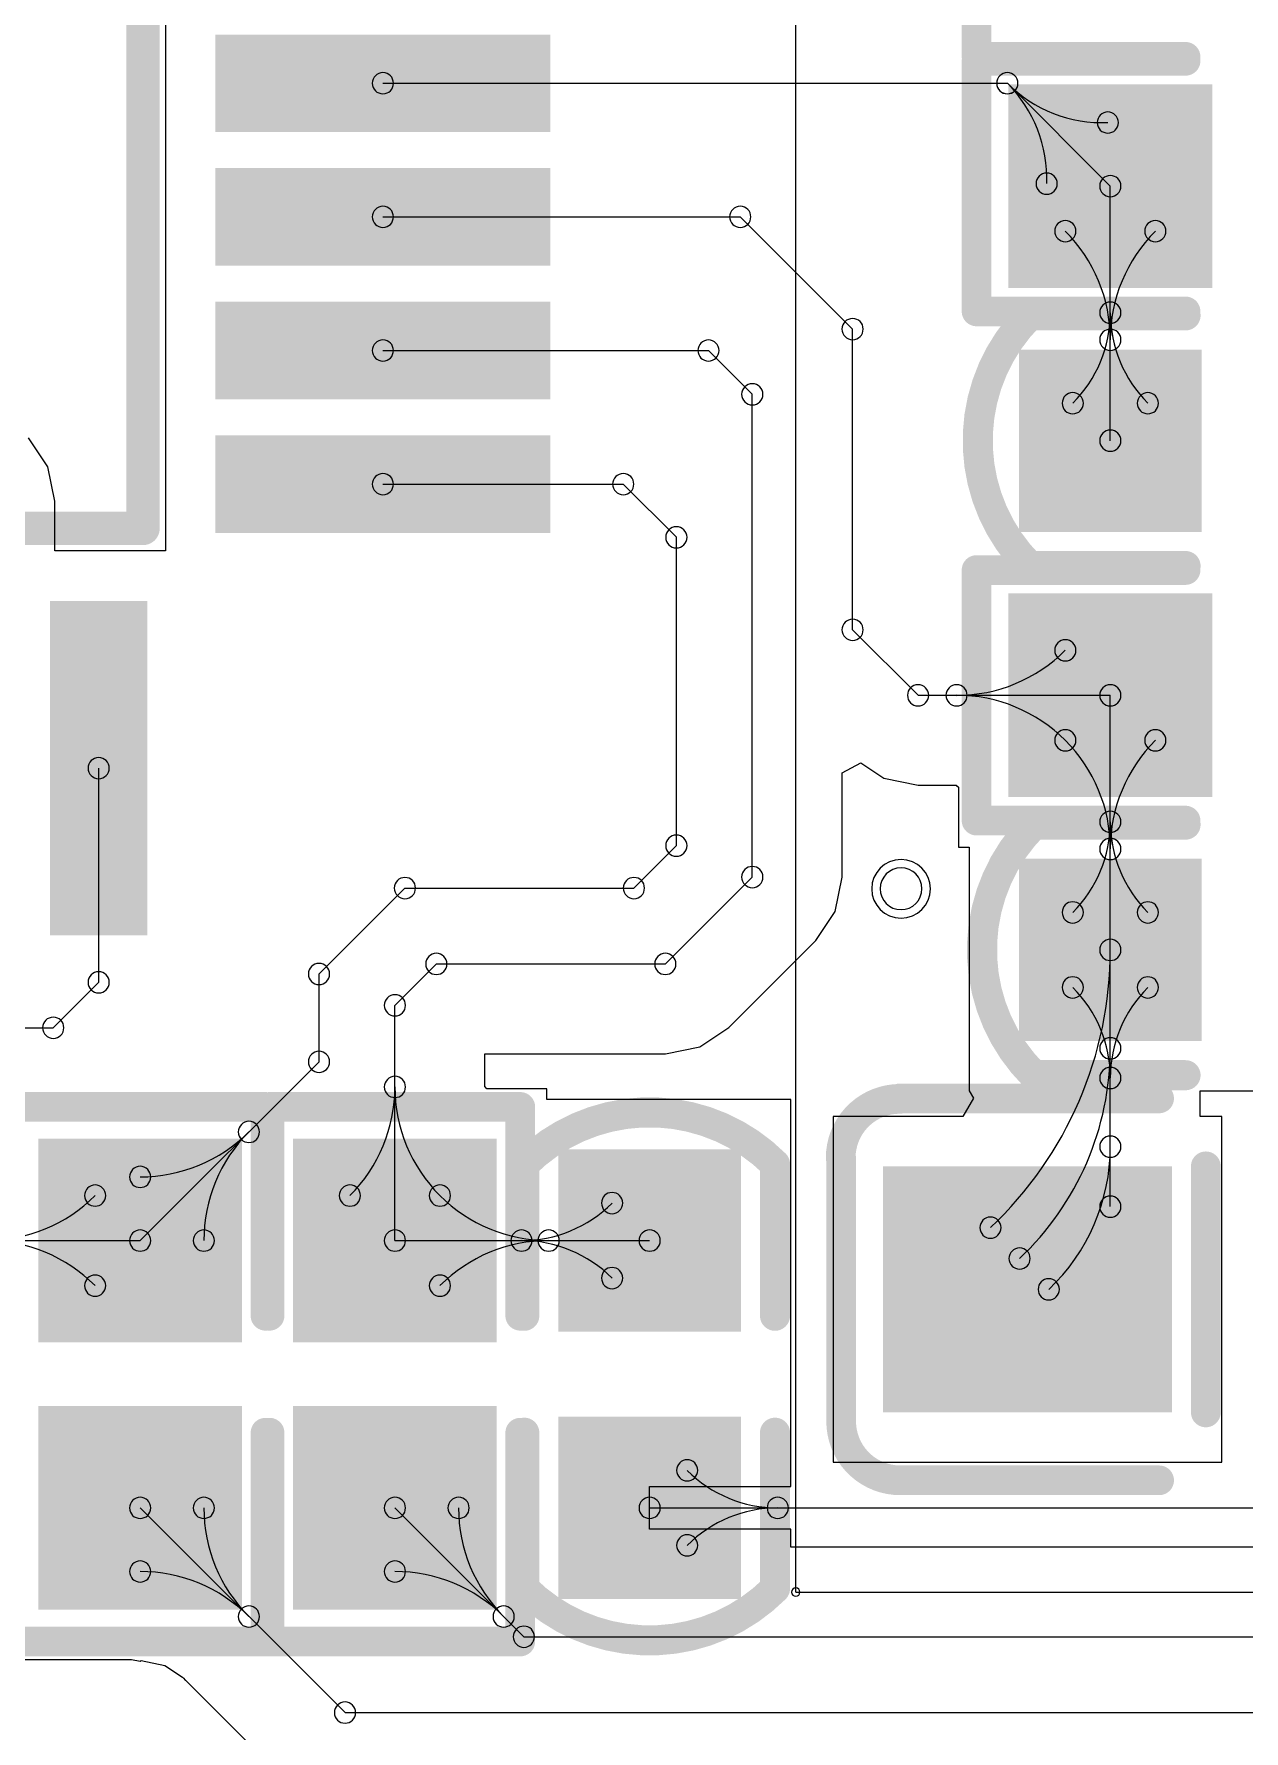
# Model space of a CAD drawing. Header units: inches. Extents: x 32166 to 66782, y 2386 to 7162.
# Drawn here: x 33535.8 to 33593.7, y 3342.8 to 3424 of the extents above; entities that cross this region are included whole.
import ezdxf

# ---------------------------------------------------------------- set-up
doc = ezdxf.new("R2010")
doc.units = ezdxf.units.IN
doc.header["$LTSCALE"] = 0.64311
doc.header["$MEASUREMENT"] = 0
for name, color, linetype in [('BOTTOMLAYER', 5, 'CONTINUOUS'), ('BOTTOMOVERLAY', 54, 'CONTINUOUS'), ('BOTTOMPASTE', 16, 'CONTINUOUS'), ('BOTTOMSOLDER', 6, 'CONTINUOUS'), ('MULTILAYER', 9, 'CONTINUOUS')]:
    doc.layers.add(name, color=color, linetype=linetype)

msp = doc.modelspace()

# ---------------------------------------------------------------- linework, layer by layer
at = {"layer": 'BOTTOMLAYER'}
for p, q in [((33542.071, 3429.762), (33542.071, 3423.362)), ((33542.071, 3423.362), (33542.071, 3416.962)), ((33552.471, 3421.682), (33582.359, 3421.682)), ((33582.359, 3421.682), (33587.287, 3416.754)), ((33542.071, 3416.962), (33542.071, 3410.562)), ((33587.287, 3404.562), (33587.287, 3416.754)), ((33552.471, 3415.282), (33569.575, 3415.282)), ((33569.575, 3415.282), (33574.951, 3409.906)), ((33542.071, 3410.562), (33542.071, 3404.162)), ((33574.951, 3395.506), (33574.951, 3409.906)), ((33552.471, 3408.882), (33568.055, 3408.882)), ((33568.055, 3408.882), (33570.151, 3406.786)), ((33570.151, 3383.666), (33570.151, 3406.786)), ((33536.442, 3403.311), (33535.51, 3404.705)), ((33542.071, 3404.162), (33542.071, 3399.282)), ((33536.769, 3401.666), (33536.442, 3403.311)), ((33552.471, 3402.482), (33563.975, 3402.482)), ((33563.975, 3402.482), (33566.519, 3399.938)), ((33536.769, 3399.282), (33536.769, 3401.666)), ((33566.519, 3385.17), (33566.519, 3399.938)), ((33542.071, 3399.282), (33536.769, 3399.282)), ((33574.951, 3395.506), (33578.087, 3392.37)), ((33578.087, 3392.37), (33587.287, 3392.37)), ((33587.287, 3380.178), (33587.287, 3392.37)), ((33574.449, 3388.652), (33575.345, 3389.131)), ((33575.345, 3389.131), (33576.442, 3388.398)), ((33538.871, 3378.626), (33538.871, 3388.882)), ((33574.449, 3383.666), (33574.449, 3388.652)), ((33576.442, 3388.398), (33578.087, 3388.071)), ((33578.087, 3388.071), (33579.928, 3388.071)), ((33579.928, 3388.071), (33579.928, 3388.054)), ((33579.928, 3388.054), (33579.928, 3388.054)), ((33579.928, 3388.054), (33580.023, 3387.971)), ((33580.023, 3387.971), (33580.023, 3385.106)), ((33564.486, 3383.138), (33566.519, 3385.17)), ((33580.023, 3385.106), (33580.531, 3385.106)), ((33580.531, 3385.106), (33580.531, 3373.422)), ((33565.991, 3379.506), (33570.151, 3383.666)), ((33574.122, 3382.021), (33574.449, 3383.666)), ((33549.415, 3379.026), (33553.526, 3383.138)), ((33553.526, 3383.138), (33564.486, 3383.138)), ((33573.19, 3380.626), (33574.122, 3382.021)), ((33569.03, 3376.466), (33573.19, 3380.626)), ((33587.287, 3367.885), (33587.287, 3380.178)), ((33553.047, 3377.522), (33555.031, 3379.506)), ((33555.031, 3379.506), (33565.991, 3379.506)), ((33536.694, 3376.449), (33538.871, 3378.626)), ((33549.415, 3374.818), (33549.415, 3379.026)), ((33553.047, 3366.258), (33553.047, 3377.522)), ((33510.791, 3376.449), (33536.694, 3376.449)), ((33567.636, 3375.534), (33569.03, 3376.466)), ((33557.345, 3373.616), (33557.345, 3375.207)), ((33557.345, 3375.207), (33565.991, 3375.207)), ((33565.991, 3375.207), (33567.636, 3375.534)), ((33540.855, 3366.258), (33549.415, 3374.818)), ((33557.363, 3373.616), (33557.345, 3373.616)), ((33557.446, 3373.522), (33557.363, 3373.616)), ((33557.363, 3373.616), (33557.363, 3373.616)), ((33560.311, 3373.522), (33557.446, 3373.522)), ((33560.311, 3373.014), (33560.311, 3373.522)), ((33571.995, 3373.014), (33560.311, 3373.014)), ((33571.995, 3359.502), (33571.995, 3373.014)), ((33580.732, 3373.086), (33580.231, 3372.202)), ((33580.531, 3373.422), (33580.531, 3373.422)), ((33580.531, 3373.422), (33580.732, 3373.086)), ((33591.585, 3372.202), (33591.585, 3373.422)), ((33591.585, 3373.422), (33599.071, 3373.422)), ((33580.231, 3372.202), (33574.028, 3372.202)), ((33574.028, 3372.202), (33574.028, 3355.642)), ((33592.62, 3372.202), (33591.585, 3372.202)), ((33592.62, 3355.642), (33592.62, 3372.202)), ((33528.663, 3366.258), (33540.855, 3366.258)), ((33553.047, 3366.258), (33565.239, 3366.258)), ((33571.995, 3354.474), (33571.995, 3359.502)), ((33574.028, 3355.642), (33592.62, 3355.642)), ((33565.237, 3352.442), (33565.237, 3354.474)), ((33565.237, 3354.474), (33571.995, 3354.474)), ((33540.855, 3353.458), (33550.659, 3343.654)), ((33553.047, 3353.458), (33559.219, 3347.286)), ((33565.239, 3353.458), (33600.423, 3353.458)), ((33571.995, 3352.442), (33565.237, 3352.442)), ((33571.995, 3351.584), (33571.995, 3352.442)), ((33609.27, 3351.584), (33571.995, 3351.584)), ((33559.219, 3347.286), (33611.051, 3347.286)), ((33533.591, 3346.194), (33540.44, 3346.194)), ((33540.44, 3346.194), (33540.855, 3346.111)), ((33540.855, 3346.111), (33540.895, 3346.144)), ((33540.855, 3346.111), (33540.855, 3346.111)), ((33540.895, 3346.144), (33542.041, 3345.916)), ((33542.041, 3345.916), (33542.874, 3345.359)), ((33542.874, 3345.359), (33542.926, 3345.308)), ((33542.926, 3345.308), (33543.006, 3345.203)), ((33543.006, 3345.203), (33543.019, 3345.215)), ((33543.019, 3345.215), (33547.619, 3340.614)), ((33550.659, 3343.654), (33612.555, 3343.654))]:
    msp.add_line(p, q, dxfattribs=at)
for centre, radius, start, end in [((33552.471, 3421.682), 0.508, 0, 180), ((33552.471, 3421.682), 0.508, 180, 0), ((33582.359, 3421.682), 0.508, 0, 180), ((33582.359, 3421.682), 0.508, 0, 180), ((33582.359, 3421.681), 0.508, 0, 180), ((33582.359, 3421.681), 0.508, 0, 180), ((33582.359, 3421.682), 0.508, 180, 0), ((33582.359, 3421.682), 0.508, 180, 0), ((33582.359, 3421.681), 0.508, 180, 0), ((33582.359, 3421.681), 0.508, 180, 0), ((33577.803, 3417.126), 6.443, 357.75398, 44.99998), ((33586.915, 3426.237), 6.443, 225.00002, 272.24602), ((33587.167, 3419.799), 0.508, 0, 180), ((33587.167, 3419.799), 0.508, 180, 0), ((33584.241, 3416.873), 0.508, 0, 180), ((33584.241, 3416.873), 0.508, 180, 0), ((33587.287, 3416.754), 0.508, 0, 180), ((33587.287, 3416.754), 0.508, 0, 180), ((33587.287, 3416.754), 0.508, 180, 0), ((33587.287, 3416.754), 0.508, 180, 0), ((33552.471, 3415.282), 0.508, 0, 180), ((33552.471, 3415.282), 0.508, 180, 0), ((33569.575, 3415.282), 0.508, 0, 180), ((33569.575, 3415.282), 0.508, 0, 180), ((33569.575, 3415.282), 0.508, 180, 0), ((33569.575, 3415.282), 0.508, 180, 0), ((33585.132, 3414.598), 0.508, 0, 180), ((33589.442, 3414.598), 0.508, 0, 180), ((33585.132, 3414.598), 0.508, 180, 0), ((33579.928, 3409.395), 7.359, 360, 45), ((33594.645, 3409.395), 7.359, 135, 180), ((33589.442, 3414.598), 0.508, 180, 0), ((33587.287, 3410.694), 0.508, 0, 180), ((33587.287, 3410.694), 0.508, 0, 180), ((33574.951, 3409.906), 0.508, 0, 180), ((33574.951, 3409.906), 0.508, 0, 180), ((33581.155, 3410.694), 6.132, 315.00014, 0.00014), ((33587.287, 3410.694), 0.508, 180, 0), ((33587.287, 3410.694), 0.508, 180, 0), ((33593.419, 3410.694), 6.132, 179.99986, 224.99986), ((33552.471, 3408.882), 0.508, 0, 180), ((33568.055, 3408.882), 0.508, 0, 180), ((33568.055, 3408.882), 0.508, 0, 180), ((33574.951, 3409.906), 0.508, 180, 0), ((33574.951, 3409.906), 0.508, 180, 0), ((33587.287, 3409.395), 0.508, 0, 180), ((33587.287, 3409.395), 0.508, 0, 180), ((33587.287, 3409.395), 0.508, 180, 0), ((33587.287, 3409.395), 0.508, 180, 0), ((33552.471, 3408.882), 0.508, 180, 0), ((33568.055, 3408.882), 0.508, 180, 0), ((33568.055, 3408.882), 0.508, 180, 0), ((33570.151, 3406.786), 0.508, 0, 180), ((33570.151, 3406.786), 0.508, 0, 180), ((33570.151, 3406.786), 0.508, 180, 0), ((33570.151, 3406.786), 0.508, 180, 0), ((33585.491, 3406.358), 0.508, 0, 180), ((33585.491, 3406.358), 0.508, 180, 0), ((33589.083, 3406.358), 0.508, 0, 180), ((33589.083, 3406.358), 0.508, 180, 0), ((33587.287, 3404.562), 0.508, 0, 180), ((33587.287, 3404.562), 0.508, 180, 0), ((33552.471, 3402.482), 0.508, 0, 180), ((33563.975, 3402.482), 0.508, 0, 180), ((33563.975, 3402.482), 0.508, 0, 180), ((33552.471, 3402.482), 0.508, 180, 0), ((33563.975, 3402.482), 0.508, 180, 0), ((33563.975, 3402.482), 0.508, 180, 0), ((33566.519, 3399.938), 0.508, 0, 180), ((33566.519, 3399.938), 0.508, 0, 180), ((33566.519, 3399.938), 0.508, 180, 0), ((33566.519, 3399.938), 0.508, 180, 0), ((33574.951, 3395.506), 0.508, 0, 180), ((33574.951, 3395.506), 0.508, 0, 180), ((33574.951, 3395.506), 0.508, 180, 0), ((33574.951, 3395.506), 0.508, 180, 0), ((33585.132, 3394.525), 0.508, 0, 180), ((33579.928, 3399.728), 7.359, 270, 315), ((33585.132, 3394.525), 0.508, 180, 0), ((33578.087, 3392.37), 0.508, 0, 180), ((33578.087, 3392.37), 0.508, 0, 180), ((33578.087, 3392.37), 0.508, 180, 0), ((33578.087, 3392.37), 0.508, 180, 0), ((33579.928, 3392.37), 0.508, 0, 180), ((33579.928, 3392.37), 0.508, 0, 180), ((33579.928, 3392.37), 0.508, 180, 0), ((33579.928, 3392.37), 0.508, 180, 0), ((33579.928, 3385.011), 7.359, 45, 90), ((33587.287, 3392.37), 0.508, 0, 180), ((33587.287, 3392.37), 0.508, 0, 180), ((33587.287, 3392.37), 0.508, 180, 0), ((33587.287, 3392.37), 0.508, 180, 0), ((33585.132, 3390.214), 0.508, 0, 180), ((33585.132, 3390.214), 0.508, 0, 180), ((33589.442, 3390.214), 0.508, 0, 180), ((33585.132, 3390.214), 0.508, 180, 0), ((33585.132, 3390.214), 0.508, 180, 0), ((33579.928, 3385.011), 7.359, 360, 45), ((33594.645, 3385.011), 7.359, 135, 180), ((33589.442, 3390.214), 0.508, 180, 0), ((33538.871, 3388.882), 0.508, 0, 180), ((33538.871, 3388.882), 0.508, 180, 0), ((33587.287, 3386.31), 0.508, 0, 180), ((33587.287, 3386.31), 0.508, 0, 180), ((33581.155, 3386.31), 6.132, 315.00014, 0.00014), ((33587.287, 3386.31), 0.508, 180, 0), ((33587.287, 3386.31), 0.508, 180, 0), ((33593.419, 3386.31), 6.132, 179.99986, 224.99986), ((33566.519, 3385.17), 0.508, 0, 180), ((33566.519, 3385.17), 0.508, 0, 180), ((33566.519, 3385.17), 0.508, 180, 0), ((33566.519, 3385.17), 0.508, 180, 0), ((33587.287, 3385.011), 0.508, 0, 180), ((33587.287, 3385.011), 0.508, 0, 180), ((33587.287, 3385.011), 0.508, 180, 0), ((33587.287, 3385.011), 0.508, 180, 0), ((33570.151, 3383.666), 0.508, 0, 180), ((33570.151, 3383.666), 0.508, 0, 180), ((33553.526, 3383.138), 0.508, 0, 180), ((33553.526, 3383.138), 0.508, 0, 180), ((33564.486, 3383.138), 0.508, 0, 180), ((33564.486, 3383.138), 0.508, 0, 180), ((33570.151, 3383.666), 0.508, 180, 0), ((33570.151, 3383.666), 0.508, 180, 0), ((33577.271, 3383.106), 1, 0, 180), ((33553.526, 3383.138), 0.508, 180, 0), ((33553.526, 3383.138), 0.508, 180, 0), ((33564.486, 3383.138), 0.508, 180, 0), ((33564.486, 3383.138), 0.508, 180, 0), ((33577.271, 3383.106), 1, 180, 0), ((33585.491, 3381.974), 0.508, 0, 180), ((33585.491, 3381.974), 0.508, 180, 0), ((33589.083, 3381.974), 0.508, 0, 180), ((33589.083, 3381.974), 0.508, 180, 0), ((33569.002, 3380.177), 18.285, 313.33698, 359.99998), ((33587.287, 3380.178), 0.508, 0, 180), ((33587.287, 3380.178), 0.508, 0, 180), ((33587.287, 3380.177), 0.508, 0, 180), ((33587.287, 3380.178), 0.508, 180, 0), ((33587.287, 3380.178), 0.508, 180, 0), ((33587.287, 3380.177), 0.508, 180, 0), ((33549.415, 3379.026), 0.508, 0, 180), ((33549.415, 3379.026), 0.508, 0, 180), ((33555.031, 3379.506), 0.508, 0, 180), ((33555.031, 3379.506), 0.508, 0, 180), ((33555.031, 3379.506), 0.508, 180, 0), ((33555.031, 3379.506), 0.508, 180, 0), ((33565.991, 3379.506), 0.508, 0, 180), ((33565.991, 3379.506), 0.508, 0, 180), ((33565.991, 3379.506), 0.508, 180, 0), ((33565.991, 3379.506), 0.508, 180, 0), ((33538.871, 3378.626), 0.508, 0, 180), ((33538.871, 3378.626), 0.508, 0, 180), ((33538.871, 3378.626), 0.508, 180, 0), ((33538.871, 3378.626), 0.508, 180, 0), ((33549.415, 3379.026), 0.508, 180, 0), ((33549.415, 3379.026), 0.508, 180, 0), ((33585.491, 3378.382), 0.508, 0, 180), ((33589.083, 3378.382), 0.508, 0, 180), ((33553.047, 3377.522), 0.508, 0, 180), ((33553.047, 3377.522), 0.508, 0, 180), ((33585.491, 3378.382), 0.508, 180, 0), ((33581.155, 3374.046), 6.132, 359.99986, 44.99986), ((33593.419, 3374.046), 6.132, 135.00014, 180.00014), ((33589.083, 3378.382), 0.508, 180, 0), ((33536.694, 3376.449), 0.508, 0, 180), ((33536.694, 3376.449), 0.508, 0, 180), ((33553.047, 3377.522), 0.508, 180, 0), ((33553.047, 3377.522), 0.508, 180, 0), ((33536.694, 3376.449), 0.508, 180, 0), ((33536.694, 3376.449), 0.508, 180, 0), ((33549.415, 3374.818), 0.508, 0, 180), ((33549.415, 3374.818), 0.508, 0, 180), ((33573.447, 3375.466), 13.84, 313.33697, 359.99997), ((33587.287, 3375.466), 0.508, 0, 180), ((33587.287, 3375.466), 0.508, 180, 0), ((33549.415, 3374.818), 0.508, 180, 0), ((33549.415, 3374.818), 0.508, 180, 0), ((33587.287, 3374.046), 0.508, 0, 180), ((33587.287, 3374.046), 0.508, 0, 180), ((33545.688, 3373.616), 7.359, 315, 0), ((33553.047, 3373.616), 0.508, 0, 180), ((33553.047, 3373.616), 0.508, 0, 180), ((33553.047, 3373.616), 0.508, 180, 0), ((33553.047, 3373.616), 0.508, 180, 0), ((33560.405, 3373.616), 7.359, 180, 225), ((33587.287, 3374.046), 0.508, 180, 0), ((33587.287, 3374.046), 0.508, 180, 0), ((33546.058, 3371.461), 0.508, 0, 180), ((33546.058, 3371.461), 0.508, 0, 180), ((33540.855, 3376.664), 7.359, 270, 315), ((33551.261, 3366.258), 7.359, 135, 180), ((33546.058, 3371.461), 0.508, 180, 0), ((33546.058, 3371.461), 0.508, 180, 0), ((33587.287, 3370.755), 0.508, 0, 180), ((33577.892, 3370.755), 9.395, 313.33701, 0.00001), ((33587.287, 3370.755), 0.508, 180, 0), ((33540.855, 3369.306), 0.508, 0, 180), ((33538.7, 3368.413), 0.508, 0, 180), ((33540.855, 3369.306), 0.508, 180, 0), ((33550.892, 3368.413), 0.508, 0, 180), ((33555.202, 3368.413), 0.508, 0, 180), ((33555.202, 3368.413), 0.508, 0, 180), ((33533.496, 3373.616), 7.359, 270, 315), ((33538.7, 3368.413), 0.508, 180, 0), ((33550.892, 3368.413), 0.508, 180, 0), ((33555.202, 3368.413), 0.508, 180, 0), ((33555.202, 3368.413), 0.508, 180, 0), ((33560.405, 3373.616), 7.359, 225, 270), ((33559.107, 3372.39), 6.132, 269.99986, 314.99986), ((33563.443, 3368.054), 0.508, 0, 180), ((33563.443, 3368.054), 0.508, 180, 0), ((33587.287, 3367.885), 0.508, 0, 180), ((33587.287, 3367.885), 0.508, 180, 0), ((33581.551, 3366.878), 0.508, 0, 180), ((33533.496, 3358.899), 7.359, 45, 90), ((33540.855, 3366.258), 0.508, 0, 180), ((33540.855, 3366.258), 0.508, 0, 180), ((33540.855, 3366.258), 0.508, 180, 0), ((33540.855, 3366.258), 0.508, 180, 0), ((33543.903, 3366.258), 0.508, 0, 180), ((33543.903, 3366.258), 0.508, 180, 0), ((33553.047, 3366.258), 0.508, 0, 180), ((33553.047, 3366.258), 0.508, 0, 180), ((33553.047, 3366.258), 0.508, 180, 0), ((33553.047, 3366.258), 0.508, 180, 0), ((33560.405, 3358.899), 7.359, 90, 135), ((33559.107, 3366.258), 0.508, 0, 180), ((33559.107, 3366.258), 0.508, 0, 180), ((33559.107, 3366.258), 0.508, 180, 0), ((33559.107, 3366.258), 0.508, 180, 0), ((33559.107, 3360.126), 6.132, 45.00014, 90.00014), ((33560.405, 3366.258), 0.508, 0, 180), ((33560.405, 3366.258), 0.508, 0, 180), ((33560.405, 3366.258), 0.508, 180, 0), ((33560.405, 3366.258), 0.508, 180, 0), ((33565.239, 3366.258), 0.508, 0, 180), ((33565.239, 3366.258), 0.508, 180, 0), ((33581.551, 3366.878), 0.508, 180, 0), ((33582.945, 3365.4), 0.508, 0, 180), ((33563.443, 3364.462), 0.508, 0, 180), ((33582.945, 3365.4), 0.508, 180, 0), ((33538.7, 3364.102), 0.508, 0, 180), ((33538.7, 3364.102), 0.508, 180, 0), ((33555.202, 3364.102), 0.508, 0, 180), ((33555.202, 3364.102), 0.508, 180, 0), ((33563.443, 3364.462), 0.508, 180, 0), ((33584.34, 3363.922), 0.508, 0, 180), ((33584.34, 3363.922), 0.508, 180, 0), ((33567.035, 3355.254), 0.508, 0, 180), ((33567.035, 3355.254), 0.508, 180, 0), ((33571.371, 3359.59), 6.132, 225.00014, 270.00014), ((33540.855, 3353.458), 0.508, 0, 180), ((33540.855, 3353.458), 0.508, 180, 0), ((33543.903, 3353.458), 0.508, 0, 180), ((33543.903, 3353.458), 0.508, 180, 0), ((33551.261, 3353.458), 7.359, 180, 225), ((33553.047, 3353.458), 0.508, 0, 180), ((33553.047, 3353.458), 0.508, 180, 0), ((33556.095, 3353.458), 0.508, 0, 180), ((33556.095, 3353.458), 0.508, 180, 0), ((33563.453, 3353.458), 7.359, 180, 225), ((33565.239, 3353.458), 0.508, 0, 180), ((33565.239, 3353.458), 0.508, 180, 0), ((33571.371, 3347.326), 6.132, 89.99986, 134.99986), ((33571.371, 3353.458), 0.508, 0, 180), ((33571.371, 3353.458), 0.508, 0, 180), ((33571.371, 3353.458), 0.508, 180, 0), ((33571.371, 3353.458), 0.508, 180, 0), ((33567.035, 3351.662), 0.508, 0, 180), ((33567.035, 3351.662), 0.508, 180, 0), ((33540.855, 3350.41), 0.508, 0, 180), ((33553.047, 3350.41), 0.508, 0, 180), ((33540.855, 3350.41), 0.508, 180, 0), ((33540.855, 3343.051), 7.359, 45, 90), ((33553.047, 3350.41), 0.508, 180, 0), ((33553.047, 3343.051), 7.359, 45, 90), ((33546.058, 3348.254), 0.508, 0, 180), ((33546.058, 3348.254), 0.508, 0, 180), ((33558.25, 3348.254), 0.508, 0, 180), ((33558.25, 3348.254), 0.508, 0, 180), ((33546.058, 3348.254), 0.508, 180, 0), ((33546.058, 3348.254), 0.508, 180, 0), ((33558.25, 3348.254), 0.508, 180, 0), ((33558.25, 3348.254), 0.508, 180, 0), ((33559.219, 3347.286), 0.508, 0, 180), ((33559.219, 3347.286), 0.508, 0, 180), ((33559.219, 3347.286), 0.508, 180, 0), ((33559.219, 3347.286), 0.508, 180, 0), ((33550.659, 3343.654), 0.508, 0, 180), ((33550.659, 3343.654), 0.508, 0, 180), ((33550.659, 3343.654), 0.508, 180, 0), ((33550.659, 3343.654), 0.508, 180, 0)]:
    msp.add_arc(centre, radius, start, end, dxfattribs=at)
for points in [[(33559.671, 3420.162), (33559.671, 3423.202), (33545.271, 3420.162), (33545.271, 3423.202)], [(33591.351, 3420.818), (33583.223, 3420.818), (33591.351, 3412.69), (33583.223, 3412.69)], [(33559.671, 3413.762), (33559.671, 3416.802), (33545.271, 3413.762), (33545.271, 3416.802)], [(33559.671, 3407.362), (33559.671, 3410.402), (33545.271, 3407.362), (33545.271, 3410.402)], [(33590.843, 3408.118), (33583.731, 3408.118), (33590.843, 3401.006), (33583.731, 3401.006)], [(33559.671, 3400.962), (33559.671, 3404.002), (33545.271, 3400.962), (33545.271, 3404.002)], [(33591.351, 3396.434), (33583.223, 3396.434), (33591.351, 3388.306), (33583.223, 3388.306)], [(33540.391, 3396.082), (33537.351, 3396.082), (33540.391, 3381.682), (33537.351, 3381.682)], [(33583.731, 3376.622), (33590.843, 3376.622), (33583.731, 3383.734), (33590.843, 3383.734)], [(33544.919, 3362.194), (33544.919, 3370.322), (33536.791, 3362.194), (33536.791, 3370.322)], [(33557.111, 3362.194), (33557.111, 3370.322), (33548.983, 3362.194), (33548.983, 3370.322)], [(33561.683, 3369.814), (33561.683, 3362.702), (33568.795, 3369.814), (33568.795, 3362.702)], [(33577.228, 3358.842), (33589.42, 3358.842), (33577.228, 3369.002), (33589.42, 3369.002)], [(33544.919, 3349.394), (33544.919, 3357.522), (33536.791, 3349.394), (33536.791, 3357.522)], [(33557.111, 3349.394), (33557.111, 3357.522), (33548.983, 3349.394), (33548.983, 3357.522)], [(33561.683, 3357.014), (33561.683, 3349.902), (33568.795, 3357.014), (33568.795, 3349.902)]]:
    msp.add_solid(points, dxfattribs=at)
at = {"layer": 'BOTTOMOVERLAY'}
for q in [(33572.231, 3472.626), (33609.351, 3349.426)]:
    msp.add_line((33572.231, 3349.426), q, dxfattribs=at)
for points, const_width in [([(33540.991, 3400.362), (33540.991, 3440.962)], 1.6), ([(33580.887, 3422.946), (33580.887, 3434.946)], 1.422), ([(33580.887, 3422.946), (33590.887, 3422.946)], 1.422), ([(33580.887, 3410.754), (33580.887, 3422.754)], 1.422), ([(33580.887, 3422.754), (33590.887, 3422.754)], 1.422), ([(33580.887, 3410.754), (33590.887, 3410.754)], 1.422), ([(33583.425, 3410.562), (33590.887, 3410.562)], 1.44), ([(33491.951, 3400.362), (33540.991, 3400.362)], 1.6), ([(33580.887, 3386.37), (33580.887, 3398.37)], 1.422), ([(33580.887, 3398.37), (33590.887, 3398.37)], 1.422), ([(33583.425, 3398.562), (33590.887, 3398.562)], 1.44), ([(33580.887, 3386.37), (33590.887, 3386.37)], 1.422), ([(33583.629, 3386.178), (33590.887, 3386.178)], 1.44), ([(33583.629, 3374.178), (33590.887, 3374.178)], 1.44), ([(33577.206, 3373.066), (33589.623, 3373.066)], 1.422), ([(33534.855, 3372.658), (33546.855, 3372.658)], 1.422), ([(33546.855, 3362.658), (33546.855, 3372.658)], 1.422), ([(33547.047, 3372.658), (33559.047, 3372.658)], 1.422), ([(33547.047, 3362.658), (33547.047, 3372.658)], 1.422), ([(33559.047, 3362.658), (33559.047, 3372.658)], 1.422), ([(33559.239, 3362.658), (33559.239, 3369.916)], 1.44), ([(33571.239, 3362.658), (33571.239, 3369.916)], 1.44), ([(33574.405, 3357.601), (33574.405, 3370.199)], 1.422), ([(33591.858, 3358.029), (33591.858, 3369.814)], 1.422), ([(33546.855, 3347.058), (33546.855, 3357.058)], 1.422), ([(33547.047, 3347.058), (33547.047, 3357.058)], 1.422), ([(33559.047, 3347.058), (33559.047, 3357.058)], 1.422), ([(33559.239, 3349.596), (33559.239, 3357.058)], 1.44), ([(33571.239, 3349.596), (33571.239, 3357.058)], 1.44), ([(33577.228, 3354.778), (33589.623, 3354.778)], 1.422), ([(33534.855, 3347.058), (33546.855, 3347.058)], 1.422), ([(33547.047, 3347.058), (33559.047, 3347.058)], 1.422)]:
    msp.add_lwpolyline(points, dxfattribs=dict(at, const_width=const_width))
for points, const_width in [([(33580.887, 3423.301, 1), (33580.887, 3422.59, 1)], 0.711), ([(33580.887, 3423.301, 1), (33580.887, 3422.59, 1)], 0.711), ([(33580.887, 3423.109, 1), (33580.887, 3422.398, 1)], 0.711), ([(33580.887, 3423.109, 1), (33580.887, 3422.398, 1)], 0.711), ([(33590.887, 3423.301, 1), (33590.887, 3422.59, 1)], 0.711), ([(33590.887, 3423.109, 1), (33590.887, 3422.398, 1)], 0.711), ([(33580.887, 3411.109, 1), (33580.887, 3410.398, 1)], 0.711), ([(33580.887, 3411.109, 1), (33580.887, 3410.398, 1)], 0.711), ([(33583.425, 3410.922, 1), (33583.425, 3410.202, 1)], 0.72), ([(33583.425, 3410.922, 1), (33583.425, 3410.202, 1)], 0.72), ([(33590.887, 3410.922, 1), (33590.887, 3410.202, 1)], 0.72), ([(33590.887, 3411.109, 1), (33590.887, 3410.398, 1)], 0.711), ([(33540.991, 3400.762, 1), (33540.991, 3399.962, 1)], 0.8), ([(33540.991, 3400.762, 1), (33540.991, 3399.962, 1)], 0.8), ([(33580.887, 3398.725, 1), (33580.887, 3398.014, 1)], 0.711), ([(33580.887, 3398.725, 1), (33580.887, 3398.014, 1)], 0.711), ([(33583.425, 3398.922, 1), (33583.425, 3398.202, 1)], 0.72), ([(33583.425, 3398.922, 1), (33583.425, 3398.202, 1)], 0.72), ([(33590.887, 3398.922, 1), (33590.887, 3398.202, 1)], 0.72), ([(33590.887, 3398.725, 1), (33590.887, 3398.014, 1)], 0.711), ([(33580.887, 3386.725, 1), (33580.887, 3386.014, 1)], 0.711), ([(33580.887, 3386.725, 1), (33580.887, 3386.014, 1)], 0.711), ([(33583.629, 3385.818, 1), (33583.629, 3386.538, 1)], 0.72), ([(33583.629, 3385.818, 1), (33583.629, 3386.538, 1)], 0.72), ([(33590.887, 3385.818, 1), (33590.887, 3386.538, 1)], 0.72), ([(33590.887, 3386.725, 1), (33590.887, 3386.014, 1)], 0.711), ([(33583.629, 3373.818, 1), (33583.629, 3374.538, 1)], 0.72), ([(33583.629, 3373.818, 1), (33583.629, 3374.538, 1)], 0.72), ([(33590.887, 3373.818, 1), (33590.887, 3374.538, 1)], 0.72), ([(33576.85, 3373.066, 1), (33577.561, 3373.066, 1)], 0.711), ([(33576.85, 3373.044, 1), (33577.561, 3373.044, 1)], 0.711), ([(33589.267, 3373.066, 1), (33589.978, 3373.066, 1)], 0.711), ([(33547.21, 3372.658, 1), (33546.499, 3372.658, 1)], 0.711), ([(33547.21, 3372.658, 1), (33546.499, 3372.658, 1)], 0.711), ([(33547.402, 3372.658, 1), (33546.691, 3372.658, 1)], 0.711), ([(33547.402, 3372.658, 1), (33546.691, 3372.658, 1)], 0.711), ([(33559.402, 3372.658, 1), (33558.691, 3372.658, 1)], 0.711), ([(33559.402, 3372.658, 1), (33558.691, 3372.658, 1)], 0.711), ([(33558.879, 3369.916, 1), (33559.599, 3369.916, 1)], 0.72), ([(33558.879, 3369.916, 1), (33559.599, 3369.916, 1)], 0.72), ([(33570.879, 3369.916, 1), (33571.599, 3369.916, 1)], 0.72), ([(33570.879, 3369.916, 1), (33571.599, 3369.916, 1)], 0.72), ([(33574.027, 3370.221, 1), (33574.738, 3370.221, 1)], 0.711), ([(33574.049, 3370.199, 1), (33574.76, 3370.199, 1)], 0.711), ([(33591.502, 3369.814, 1), (33592.214, 3369.814, 1)], 0.711), ([(33547.21, 3362.658, 1), (33546.499, 3362.658, 1)], 0.711), ([(33547.402, 3362.658, 1), (33546.691, 3362.658, 1)], 0.711), ([(33559.402, 3362.658, 1), (33558.691, 3362.658, 1)], 0.711), ([(33558.879, 3362.658, 1), (33559.599, 3362.658, 1)], 0.72), ([(33570.879, 3362.658, 1), (33571.599, 3362.658, 1)], 0.72), ([(33574.049, 3357.601, 1), (33574.76, 3357.601, 1)], 0.711), ([(33574.049, 3357.601, 1), (33574.76, 3357.601, 1)], 0.711), ([(33591.502, 3358.029, 1), (33592.214, 3358.029, 1)], 0.711), ([(33547.21, 3357.058, 1), (33546.499, 3357.058, 1)], 0.711), ([(33547.402, 3357.058, 1), (33546.691, 3357.058, 1)], 0.711), ([(33559.402, 3357.058, 1), (33558.691, 3357.058, 1)], 0.711), ([(33558.879, 3357.058, 1), (33559.599, 3357.058, 1)], 0.72), ([(33570.879, 3357.058, 1), (33571.599, 3357.058, 1)], 0.72), ([(33576.872, 3354.778, 1), (33577.583, 3354.778, 1)], 0.711), ([(33576.872, 3354.778, 1), (33577.583, 3354.778, 1)], 0.711), ([(33589.267, 3354.778, 1), (33589.978, 3354.778, 1)], 0.711), ([(33558.879, 3349.596, 1), (33559.599, 3349.596, 1)], 0.72), ([(33558.879, 3349.596, 1), (33559.599, 3349.596, 1)], 0.72), ([(33570.879, 3349.596, 1), (33571.599, 3349.596, 1)], 0.72), ([(33570.879, 3349.596, 1), (33571.599, 3349.596, 1)], 0.72), ([(33547.21, 3347.058, 1), (33546.499, 3347.058, 1)], 0.711), ([(33547.21, 3347.058, 1), (33546.499, 3347.058, 1)], 0.711), ([(33547.402, 3347.058, 1), (33546.691, 3347.058, 1)], 0.711), ([(33547.402, 3347.058, 1), (33546.691, 3347.058, 1)], 0.711), ([(33559.402, 3347.058, 1), (33558.691, 3347.058, 1)], 0.711), ([(33559.402, 3347.058, 1), (33558.691, 3347.058, 1)], 0.711)]:
    msp.add_lwpolyline(points, format="xyb", close=True, dxfattribs=dict(at, const_width=const_width))
for points, const_width in [([(33583.425, 3398.562, -0.414214), (33583.425, 3410.562)], 1.44), ([(33583.629, 3374.178, -0.414214), (33583.629, 3386.178)], 1.44), ([(33574.383, 3370.221, -0.414214), (33577.206, 3373.044)], 1.422), ([(33559.239, 3369.916, -0.414214), (33571.239, 3369.916)], 1.44), ([(33577.228, 3354.778, -0.414214), (33574.405, 3357.601)], 1.422), ([(33571.239, 3349.596, -0.414214), (33559.239, 3349.596)], 1.44)]:
    msp.add_lwpolyline(points, format="xyb", dxfattribs=dict(at, const_width=const_width))
for start, end in [(0, 180), (0, 180), (180, 0), (180, 0)]:
    msp.add_arc((33572.231, 3349.426), 0.2, start, end, dxfattribs=at)
at = {"layer": 'BOTTOMPASTE'}
for points in [[(33559.671, 3420.162), (33559.671, 3423.202), (33545.271, 3420.162), (33545.271, 3423.202)], [(33591.351, 3420.818), (33583.223, 3420.818), (33591.351, 3412.69), (33583.223, 3412.69)], [(33559.671, 3413.762), (33559.671, 3416.802), (33545.271, 3413.762), (33545.271, 3416.802)], [(33559.671, 3407.362), (33559.671, 3410.402), (33545.271, 3407.362), (33545.271, 3410.402)], [(33590.843, 3408.118), (33583.731, 3408.118), (33590.843, 3401.006), (33583.731, 3401.006)], [(33559.671, 3400.962), (33559.671, 3404.002), (33545.271, 3400.962), (33545.271, 3404.002)], [(33591.351, 3396.434), (33583.223, 3396.434), (33591.351, 3388.306), (33583.223, 3388.306)], [(33540.391, 3396.082), (33537.351, 3396.082), (33540.391, 3381.682), (33537.351, 3381.682)], [(33583.731, 3376.622), (33590.843, 3376.622), (33583.731, 3383.734), (33590.843, 3383.734)], [(33544.919, 3362.194), (33544.919, 3370.322), (33536.791, 3362.194), (33536.791, 3370.322)], [(33557.111, 3362.194), (33557.111, 3370.322), (33548.983, 3362.194), (33548.983, 3370.322)], [(33561.683, 3369.814), (33561.683, 3362.702), (33568.795, 3369.814), (33568.795, 3362.702)], [(33577.228, 3358.842), (33589.42, 3358.842), (33577.228, 3369.002), (33589.42, 3369.002)], [(33544.919, 3349.394), (33544.919, 3357.522), (33536.791, 3349.394), (33536.791, 3357.522)], [(33557.111, 3349.394), (33557.111, 3357.522), (33548.983, 3349.394), (33548.983, 3357.522)], [(33561.683, 3357.014), (33561.683, 3349.902), (33568.795, 3357.014), (33568.795, 3349.902)]]:
    msp.add_solid(points, dxfattribs=at)
at = {"layer": 'BOTTOMSOLDER'}
for start, end in [(0, 180), (180, 0)]:
    msp.add_arc((33577.271, 3383.106), 1.406, start, end, dxfattribs=at)
for points in [[(33560.484, 3419.349), (33560.484, 3424.014), (33544.458, 3419.349), (33544.458, 3424.014)], [(33592.164, 3421.63), (33582.41, 3421.63), (33592.164, 3411.877), (33582.41, 3411.877)], [(33560.484, 3412.949), (33560.484, 3417.614), (33544.458, 3412.949), (33544.458, 3417.614)], [(33560.484, 3406.549), (33560.484, 3411.214), (33544.458, 3406.549), (33544.458, 3411.214)], [(33591.656, 3408.93), (33582.918, 3408.93), (33591.656, 3400.193), (33582.918, 3400.193)], [(33560.484, 3400.149), (33560.484, 3404.814), (33544.458, 3400.149), (33544.458, 3404.814)], [(33592.164, 3397.246), (33582.41, 3397.246), (33592.164, 3387.493), (33582.41, 3387.493)], [(33541.204, 3396.894), (33536.538, 3396.894), (33541.204, 3380.869), (33536.538, 3380.869)], [(33582.918, 3375.809), (33591.656, 3375.809), (33582.918, 3384.546), (33591.656, 3384.546)], [(33545.732, 3361.381), (33545.732, 3371.134), (33535.978, 3361.381), (33535.978, 3371.134)], [(33557.924, 3361.381), (33557.924, 3371.134), (33548.17, 3361.381), (33548.17, 3371.134)], [(33560.87, 3370.626), (33560.87, 3361.889), (33569.608, 3370.626), (33569.608, 3361.889)], [(33576.415, 3358.029), (33590.232, 3358.029), (33576.415, 3369.814), (33590.232, 3369.814)], [(33545.732, 3348.581), (33545.732, 3358.334), (33535.978, 3348.581), (33535.978, 3358.334)], [(33557.924, 3348.581), (33557.924, 3358.334), (33548.17, 3348.581), (33548.17, 3358.334)], [(33560.87, 3357.826), (33560.87, 3349.089), (33569.608, 3357.826), (33569.608, 3349.089)]]:
    msp.add_solid(points, dxfattribs=at)
at = {"layer": 'MULTILAYER'}
for start, end in [(0, 180), (180, 0)]:
    msp.add_arc((33577.271, 3383.106), 1, start, end, dxfattribs=at)

doc.saveas('drawing.dxf')
